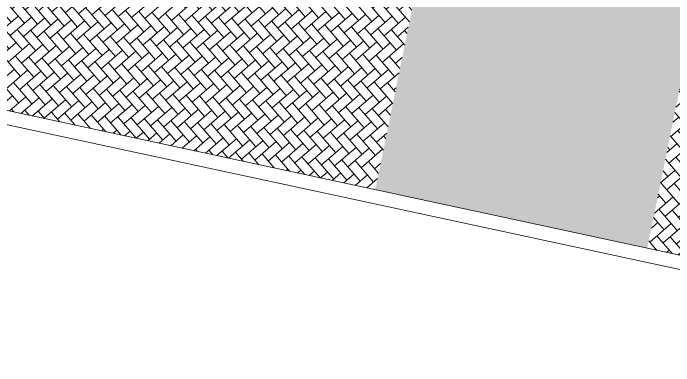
# Model space of a CAD drawing. Header units: metres. Extents: x 12093 to 20303, y 514 to 1412.
# Drawn here: x 19819.42 to 19826.54, y 670.02 to 673.82 of the extents above; entities that cross this region are included whole.
import ezdxf

# ---------------------------------------------------------------- set-up
doc = ezdxf.new("R2010")
doc.units = ezdxf.units.M
for name, color, linetype, lineweight in [('grass', 64, 'Continuous', 13), ('MANZANAS-ORIGINALES', 147, 'Continuous', 9), ('text.-piso', 35, 'Continuous', 5)]:
    doc.layers.add(name, color=color, linetype=linetype, lineweight=lineweight)

msp = doc.modelspace()

# ---------------------------------------------------------------- hatches: boundary and pattern name
at = {"layer": 'grass'}
h = msp.add_hatch(dxfattribs=at)
h.set_pattern_fill('AR-CONC', color=256, scale=0.002, style=0)
h.set_pattern_definition([(50, (0, 0), (0.364369338, -0.031878171), [0.0381, -0.4191]), (355, (0, 0), (-0.070485652, 0.382113286), [0.03048, -0.33528]), (100.451, (0.03036, -0.00266), (0.2938850033, 0.3502333756), [0.03238, -0.35618]), (46.1842, (0, 0.1016), (0.542158082, -0.084084656), [0.05715, -0.62865]), (96.6356, (0.0452, 0.0946), (0.474808469, 0.494851112), [0.04857, -0.53427]), (351.184, (0, 0.1016), (0.474809212, 0.494850236), [0.04572, -0.50292]), (21, (0.0508, 0.0762), (0.3032297597, -0.204531037), [0.0381, -0.4191]), (326, (0.0508, 0.0762), (0.123604057, 0.368375932), [0.03048, -0.33528]), (71.4514, (0.07607, 0.05916), (0.4268329815, 0.1638457154), [0.03238, -0.35618]), (37.5, (0, 0), (0.0061772065, 0.16911007775), [0, -0.331216, 0, -0.34036, 0, -0.33655]), (7.5, (0, 0), (0.133639325, 0.2003611496), [0, -0.194056, 0, -0.323596, 0, -0.12827]), (327.5, (-0.11328, 0), (0.2711811903, -0.011457488), [0, -0.127, 0, -0.39624, 0, -0.52578]), (317.5, (-0.16408, 0), (0.2962583628, 0.050852982), [0, -0.1651, 0, -0.263144, 0, -0.37338])])
h.paths.add_polyline_path([(19826.2443, 687.039), (19825.0681, 687.2755), (19824.4466, 684.1842, -0.201271), (19823.0791, 682.1667), (19818.0081, 678.8595), (19820.7031, 674.7271), (19823.6161, 674.1004)])
h.paths.add_polyline_path([(19826.8425, 673.4062), (19829.7567, 672.7793), (19833.7818, 675.4955), (19830.4597, 680.4184, -0.200643), (19829.9826, 682.8013), (19830.6563, 686.1519), (19829.4796, 686.3885)])
at = {"layer": 'text.-piso', "ltscale": 5}
h = msp.add_hatch(dxfattribs=at)
h.set_pattern_fill('AR-HBONE', color=256, scale=0.001, angle=85.8762252, style=0)
h.paths.add_polyline_path([(19829.3624, 686.565), (19826.4212, 687.1564), (19823.7329, 673.9218), (19823.3248, 671.9127), (19826.2579, 671.2817), (19826.666, 673.2908)])
h = msp.add_hatch(dxfattribs=at)
h.set_pattern_fill('AR-HBONE', color=256, scale=0.001, angle=85.8762252, style=0)
h.paths.add_polyline_path([(19823.3248, 671.9127), (19823.7329, 673.9218), (19820.6112, 674.5934), (19817.8825, 678.7775), (19817.0542, 678.2373), (19817.6911, 677.2404), (19816.781, 676.659), (19816.262, 677.4714, 0.535498), (19818.0023, 673.0578)])
h = msp.add_hatch(dxfattribs=at)
h.set_pattern_fill('AR-HBONE', color=256, scale=0.001, angle=85.8762252, style=0)
h.paths.add_polyline_path([(19834.8317, 673.6223), (19834.0339, 673.0839), (19833.4298, 673.9791), (19834.3747, 674.6168), (19833.8657, 675.3711), (19829.7876, 672.6192), (19826.666, 673.2908), (19826.2579, 671.2817), (19831.4632, 670.1618, 0.553328)])

# ---------------------------------------------------------------- linework, layer by layer
at = {"layer": 'MANZANAS-ORIGINALES'}
for p, q in [((19818.0023, 673.0578), (19831.4632, 670.1618)), ((19817.9707, 672.9112), (19831.4316, 670.0151))]:
    msp.add_line(p, q, dxfattribs=at)

doc.saveas('drawing.dxf')
